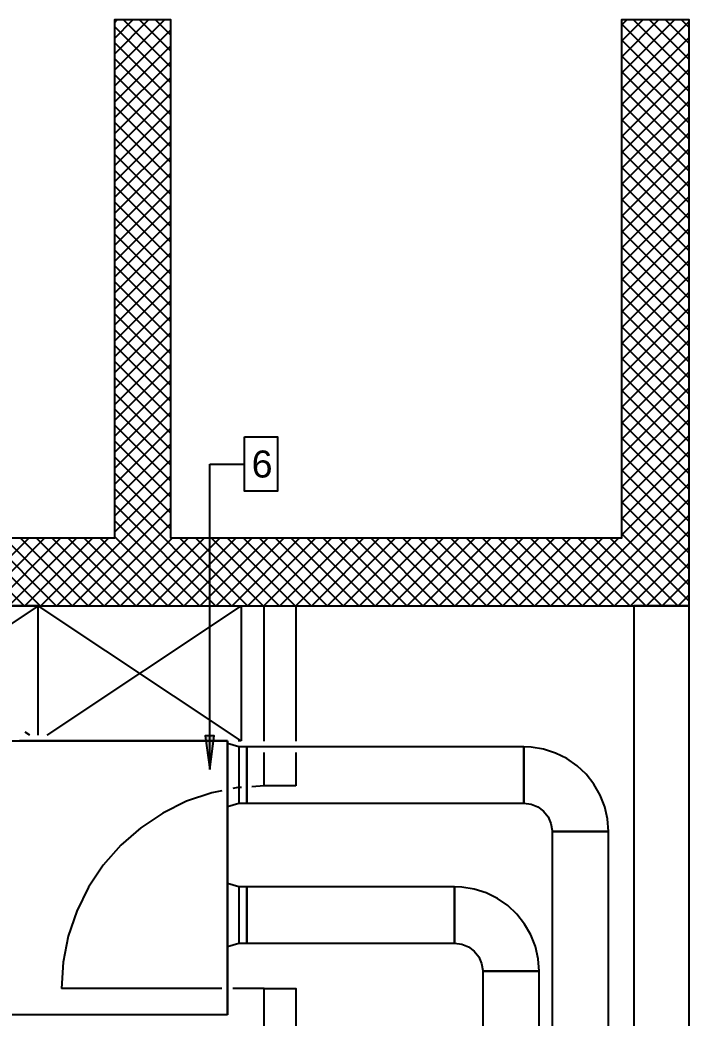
# Model space of a CAD drawing. Extents: x 25325 to 182345, y 3956 to 147305.
# Drawn here: x 91190.018 to 91192.356, y 73652.044 to 73655.532 of the extents above; entities that cross this region are included whole.
import ezdxf

# ---------------------------------------------------------------- set-up
doc = ezdxf.new("R2010")
doc.units = 0
doc.header["$MEASUREMENT"] = 0
doc.layers.add('CAT6A UNDERGROUND PORTS ROUTING', color=1, linetype='CONTINUOUS')
doc.styles.add('PDF Arial', font='arial.ttf')

# ---------------------------------------------------------------- blocks, each defined once
blk = doc.blocks.new('Sheet-Климатична и вентилационна система офис помещение етаж 4_1')
at = {"layer": 'CAT6A UNDERGROUND PORTS ROUTING', "transparency": 33554687}
blk.add_hatch(color=7, dxfattribs=at).paths.add_polyline_path([(22.6843, 15.6167), (22.6999, 15.7348), (22.6688, 15.7348)])
at = {"layer": 'CAT6A UNDERGROUND PORTS ROUTING', "color": 253, "true_color": 0x9c9c9c, "transparency": 33554687}
for points in [[(20.5794, 18.2368), (20.5794, 16.1896), (24.3588, 16.1896), (24.3588, 18.2368), (24.1226, 18.2368), (24.1226, 16.4258), (22.5478, 16.4258), (22.5478, 18.2368), (22.351, 18.2368), (22.351, 16.4258), (20.7762, 16.4258), (20.7762, 18.2368), (20.5794, 18.2368)], [(22.351, 18.2282), (22.3595, 18.2368)], [(22.351, 18.1726), (22.4152, 18.2368)], [(22.351, 18.1169), (22.4709, 18.2368)], [(22.351, 18.0612), (22.5266, 18.2368)], [(22.5478, 18.0165), (22.351, 18.2134)], [(22.5478, 18.0722), (22.3832, 18.2368)], [(22.5478, 18.1279), (22.4389, 18.2368)], [(22.5478, 18.1835), (22.4946, 18.2368)], [(24.1226, 18.2182), (24.1412, 18.2368)], [(24.1226, 18.1625), (24.1968, 18.2368)], [(24.1226, 18.1068), (24.2525, 18.2368)], [(24.1226, 18.0512), (24.3082, 18.2368)], [(24.1226, 17.9955), (24.3588, 18.2317)], [(24.3588, 17.9872), (24.1226, 18.2234)], [(24.3588, 18.0429), (24.1649, 18.2368)], [(24.3588, 18.0985), (24.2205, 18.2368)], [(24.3588, 18.1542), (24.2762, 18.2368)], [(24.3588, 18.2099), (24.3319, 18.2368)], [(22.351, 18.0055), (22.5478, 18.2024)], [(24.1226, 17.9398), (24.3588, 18.176)], [(22.5478, 17.9608), (22.351, 18.1577)], [(22.351, 17.9499), (22.5478, 18.1467)], [(24.3588, 17.9315), (24.1226, 18.1677)], [(24.1226, 17.8841), (24.3588, 18.1204)], [(24.3588, 17.8758), (24.1226, 18.112)], [(22.5478, 17.9052), (22.351, 18.102)], [(22.351, 17.8942), (22.5478, 18.091)], [(22.5478, 17.8495), (22.351, 18.0463)], [(22.351, 17.8385), (22.5478, 18.0353)], [(24.1226, 17.8285), (24.3588, 18.0647)], [(24.3588, 17.8202), (24.1226, 18.0564)], [(24.1226, 17.7728), (24.3588, 18.009)], [(24.3588, 17.7645), (24.1226, 18.0007)], [(22.5478, 17.7938), (22.351, 17.9907)], [(22.351, 17.7828), (22.5478, 17.9797)], [(22.5478, 17.7381), (22.351, 17.935)], [(24.1226, 17.7171), (24.3588, 17.9533)], [(24.3588, 17.7088), (24.1226, 17.945)], [(22.351, 17.7271), (22.5478, 17.924)], [(24.1226, 17.6614), (24.3588, 17.8977)], [(22.5478, 17.6825), (22.351, 17.8793)], [(22.351, 17.6715), (22.5478, 17.8683)], [(24.3588, 17.6531), (24.1226, 17.8893)], [(24.1226, 17.6058), (24.3588, 17.842)], [(24.3588, 17.5975), (24.1226, 17.8337)], [(22.5478, 17.6268), (22.351, 17.8236)], [(22.351, 17.6158), (22.5478, 17.8126)], [(22.5478, 17.5711), (22.351, 17.768)], [(22.351, 17.5601), (22.5478, 17.757)], [(24.1226, 17.5501), (24.3588, 17.7863)], [(24.3588, 17.5418), (24.1226, 17.778)], [(24.1226, 17.4944), (24.3588, 17.7306)], [(24.3588, 17.4861), (24.1226, 17.7223)], [(22.5478, 17.5154), (22.351, 17.7123)], [(22.351, 17.5044), (22.5478, 17.7013)], [(22.5478, 17.4598), (22.351, 17.6566)], [(24.1226, 17.4387), (24.3588, 17.675)], [(24.3588, 17.4304), (24.1226, 17.6666)], [(22.351, 17.4488), (22.5478, 17.6456)], [(24.1226, 17.3831), (24.3588, 17.6193)], [(22.5478, 17.4041), (22.351, 17.6009)], [(22.351, 17.3931), (22.5478, 17.5899)], [(24.3588, 17.3748), (24.1226, 17.611)], [(24.1226, 17.3274), (24.3588, 17.5636)], [(24.3588, 17.3191), (24.1226, 17.5553)], [(22.5478, 17.3484), (22.351, 17.5453)], [(22.351, 17.3374), (22.5478, 17.5343)], [(22.5478, 17.2927), (22.351, 17.4896)], [(22.351, 17.2817), (22.5478, 17.4786)], [(24.1226, 17.2717), (24.3588, 17.5079)], [(24.3588, 17.2634), (24.1226, 17.4996)], [(24.1226, 17.216), (24.3588, 17.4522)], [(24.3588, 17.2077), (24.1226, 17.4439)], [(22.5478, 17.2371), (22.351, 17.4339)], [(22.351, 17.2261), (22.5478, 17.4229)], [(22.5478, 17.1814), (22.351, 17.3782)], [(24.1226, 17.1604), (24.3588, 17.3966)], [(24.3588, 17.152), (24.1226, 17.3883)], [(22.351, 17.1704), (22.5478, 17.3672)], [(24.1226, 17.1047), (24.3588, 17.3409)], [(22.5478, 17.1257), (22.351, 17.3226)], [(22.351, 17.1147), (22.5478, 17.3116)], [(24.3588, 17.0964), (24.1226, 17.3326)], [(24.1226, 17.049), (24.3588, 17.2852)], [(24.3588, 17.0407), (24.1226, 17.2769)], [(22.5478, 17.07), (22.351, 17.2669)], [(22.351, 17.059), (22.5478, 17.2559)], [(22.5478, 17.0144), (22.351, 17.2112)], [(22.351, 17.0034), (22.5478, 17.2002)], [(24.1226, 16.9933), (24.3588, 17.2295)], [(24.3588, 16.985), (24.1226, 17.2212)], [(24.1226, 16.9377), (24.3588, 17.1739)], [(24.3588, 16.9293), (24.1226, 17.1656)], [(22.5478, 16.9587), (22.351, 17.1555)], [(22.351, 16.9477), (22.5478, 17.1445)], [(22.5478, 16.903), (22.351, 17.0998)], [(24.1226, 16.882), (24.3588, 17.1182)], [(24.3588, 16.8737), (24.1226, 17.1099)], [(22.351, 16.892), (22.5478, 17.0889)], [(24.1226, 16.8263), (24.3588, 17.0625)], [(22.5478, 16.8473), (22.351, 17.0442)], [(22.351, 16.8363), (22.5478, 17.0332)], [(24.3588, 16.818), (24.1226, 17.0542)], [(24.1226, 16.7706), (24.3588, 17.0068)], [(24.3588, 16.7623), (24.1226, 16.9985)], [(22.5478, 16.7917), (22.351, 16.9885)], [(22.351, 16.7807), (22.5478, 16.9775)], [(22.5478, 16.736), (22.351, 16.9328)], [(22.351, 16.725), (22.5478, 16.9218)], [(24.1226, 16.715), (24.3588, 16.9512)], [(24.3588, 16.7066), (24.1226, 16.9429)], [(24.1226, 16.6593), (24.3588, 16.8955)], [(24.3588, 16.651), (24.1226, 16.8872)], [(22.5478, 16.6803), (22.351, 16.8771)], [(22.351, 16.6693), (22.5478, 16.8662)], [(22.5478, 16.6246), (22.351, 16.8215)], [(24.1226, 16.6036), (24.3588, 16.8398)], [(24.3588, 16.5953), (24.1226, 16.8315)], [(22.351, 16.6136), (22.5478, 16.8105)], [(24.1226, 16.5479), (24.3588, 16.7841)], [(22.5478, 16.569), (22.351, 16.7658)], [(22.351, 16.558), (22.5478, 16.7548)], [(24.3588, 16.5396), (24.1226, 16.7758)], [(22.5478, 16.5133), (22.351, 16.7101)], [(24.1226, 16.4923), (24.3588, 16.7285)], [(24.3588, 16.4839), (24.1226, 16.7202)], [(22.351, 16.5023), (22.5478, 16.6991)], [(22.5478, 16.4576), (22.351, 16.6544)], [(22.351, 16.4466), (22.5478, 16.6434)], [(24.1226, 16.4366), (24.3588, 16.6728)], [(24.3588, 16.4283), (24.1226, 16.6645)], [(23.9313, 16.1896), (24.3588, 16.6171)], [(24.3588, 16.3726), (24.1226, 16.6088)], [(22.1497, 16.1896), (22.5478, 16.5878)], [(22.7601, 16.1896), (22.351, 16.5988)], [(22.7045, 16.1896), (22.351, 16.5431)], [(23.987, 16.1896), (24.3588, 16.5614)], [(24.3588, 16.3169), (24.1226, 16.5531)], [(22.2054, 16.1896), (22.5478, 16.5321)], [(24.0427, 16.1896), (24.3588, 16.5058)], [(22.261, 16.1896), (22.5478, 16.4764)], [(22.6488, 16.1896), (22.351, 16.4874)], [(24.3588, 16.2612), (24.1226, 16.4974)], [(22.5931, 16.1896), (22.351, 16.4317)], [(24.0983, 16.1896), (24.3588, 16.4501)], [(24.3588, 16.2056), (24.1226, 16.4418)], [(22.0363, 16.1896), (21.8001, 16.4258)], [(21.8156, 16.1896), (22.0518, 16.4258)], [(22.092, 16.1896), (21.8558, 16.4258)], [(21.8713, 16.1896), (22.1075, 16.4258)], [(22.1477, 16.1896), (21.9115, 16.4258)], [(21.927, 16.1896), (22.1632, 16.4258)], [(22.2034, 16.1896), (21.9672, 16.4258)], [(21.9826, 16.1896), (22.2189, 16.4258)], [(22.259, 16.1896), (22.0228, 16.4258)], [(22.0383, 16.1896), (22.2745, 16.4258)], [(22.3147, 16.1896), (22.0785, 16.4258)], [(22.094, 16.1896), (22.3302, 16.4258)], [(22.3704, 16.1896), (22.1342, 16.4258)], [(22.4261, 16.1896), (22.1899, 16.4258)], [(22.4818, 16.1896), (22.2455, 16.4258)], [(22.5374, 16.1896), (22.3012, 16.4258)], [(22.3167, 16.1896), (22.5529, 16.4258)], [(22.3724, 16.1896), (22.6086, 16.4258)], [(22.4281, 16.1896), (22.6643, 16.4258)], [(22.4837, 16.1896), (22.7199, 16.4258)], [(22.5394, 16.1896), (22.7756, 16.4258)], [(22.8158, 16.1896), (22.5796, 16.4258)], [(22.5951, 16.1896), (22.8313, 16.4258)], [(22.8715, 16.1896), (22.6353, 16.4258)], [(22.6508, 16.1896), (22.887, 16.4258)], [(22.9272, 16.1896), (22.6909, 16.4258)], [(22.7064, 16.1896), (22.9426, 16.4258)], [(22.9828, 16.1896), (22.7466, 16.4258)], [(22.7621, 16.1896), (22.9983, 16.4258)], [(23.0385, 16.1896), (22.8023, 16.4258)], [(22.8178, 16.1896), (23.054, 16.4258)], [(23.0942, 16.1896), (22.858, 16.4258)], [(22.8735, 16.1896), (23.1097, 16.4258)], [(23.1499, 16.1896), (22.9136, 16.4258)], [(22.9291, 16.1896), (23.1653, 16.4258)], [(23.2055, 16.1896), (22.9693, 16.4258)], [(22.9848, 16.1896), (23.221, 16.4258)], [(23.2612, 16.1896), (23.025, 16.4258)], [(23.0405, 16.1896), (23.2767, 16.4258)], [(23.3169, 16.1896), (23.0807, 16.4258)], [(23.0962, 16.1896), (23.3324, 16.4258)], [(23.3726, 16.1896), (23.1364, 16.4258)], [(23.1518, 16.1896), (23.3881, 16.4258)], [(23.4282, 16.1896), (23.192, 16.4258)], [(23.2075, 16.1896), (23.4437, 16.4258)], [(23.4839, 16.1896), (23.2477, 16.4258)], [(23.2632, 16.1896), (23.4994, 16.4258)], [(23.5396, 16.1896), (23.3034, 16.4258)], [(23.3189, 16.1896), (23.5551, 16.4258)], [(23.5953, 16.1896), (23.3591, 16.4258)], [(23.3745, 16.1896), (23.6108, 16.4258)], [(23.6509, 16.1896), (23.4147, 16.4258)], [(23.4302, 16.1896), (23.6664, 16.4258)], [(23.7066, 16.1896), (23.4704, 16.4258)], [(23.4859, 16.1896), (23.7221, 16.4258)], [(23.7623, 16.1896), (23.5261, 16.4258)], [(23.5416, 16.1896), (23.7778, 16.4258)], [(23.818, 16.1896), (23.5818, 16.4258)], [(23.5972, 16.1896), (23.8335, 16.4258)], [(23.8736, 16.1896), (23.6374, 16.4258)], [(23.6529, 16.1896), (23.8891, 16.4258)], [(23.9293, 16.1896), (23.6931, 16.4258)], [(23.7086, 16.1896), (23.9448, 16.4258)], [(23.985, 16.1896), (23.7488, 16.4258)], [(23.7643, 16.1896), (24.0005, 16.4258)], [(24.0407, 16.1896), (23.8045, 16.4258)], [(23.8199, 16.1896), (24.0562, 16.4258)], [(24.0963, 16.1896), (23.8601, 16.4258)], [(23.8756, 16.1896), (24.1118, 16.4258)], [(24.152, 16.1896), (23.9158, 16.4258)], [(24.2077, 16.1896), (23.9715, 16.4258)], [(24.2634, 16.1896), (24.0272, 16.4258)], [(24.3191, 16.1896), (24.0828, 16.4258)], [(24.154, 16.1896), (24.3588, 16.3944)], [(24.2097, 16.1896), (24.3588, 16.3387)], [(24.2654, 16.1896), (24.3588, 16.2831)], [(24.321, 16.1896), (24.3588, 16.2274)], [(22.7939, 15.7172), (22.0852, 16.1896), (21.3766, 15.7172), (20.668, 16.1896), (20.4714, 16.111)], [(22.0852, 15.7369), (22.0852, 16.1896), (21.3766, 16.1896), (21.3766, 15.7172), (20.95, 15.7172)], [(22.0852, 15.7369), (22.0852, 16.1896), (22.7939, 16.1896), (22.7939, 15.7172)], [(22.7939, 16.1896), (22.1148, 15.7369)], [(22.8746, 15.7156), (22.8746, 16.1896), (22.9848, 16.1896), (22.9848, 15.7156)], [(24.3588, 16.1896), (24.1659, 16.1896), (24.1659, 11.8591), (24.3588, 11.8591), (24.3588, 16.1896)], [(22.0557, 15.7369), (22.0395, 15.7477)], [(22.7939, 15.7172), (22.7837, 15.7172)], [(22.9848, 15.5597), (22.8746, 15.5597), (22.8746, 15.6763)], [(22.9848, 15.6763), (22.9848, 15.5597)], [(22.8746, 15.5597), (22.8317, 15.5569)], [(22.6912, 15.5356), (22.6034, 15.5058)], [(22.7261, 15.5425), (22.6912, 15.5356)], [(22.7821, 15.5537), (22.7655, 15.5504)], [(22.7953, 15.5545), (22.7821, 15.5537)], [(22.6034, 15.5058), (22.5203, 15.4648)], [(22.5203, 15.4648), (22.4432, 15.4133)], [(22.4432, 15.4133), (22.3735, 15.3522)], [(22.3735, 15.3522), (22.3124, 15.2825)], [(22.3124, 15.2825), (22.2609, 15.2054)], [(22.2609, 15.2054), (22.2199, 15.1223)], [(22.2199, 15.1223), (22.1901, 15.0345)], [(22.1901, 15.0345), (22.172, 14.9436)], [(22.172, 14.9436), (22.166, 14.8511)], [(22.7261, 14.8511), (22.166, 14.8511)], [(22.8746, 14.8511), (22.7655, 14.8511)], [(22.8746, 14.1629), (22.8746, 14.8511), (22.9848, 14.8511), (22.9848, 14.1629)]]:
    blk.add_lwpolyline(points, dxfattribs=at)
at = {"layer": 'CAT6A UNDERGROUND PORTS ROUTING', "color": 7, "transparency": 33554687}
for points in [[(22.8058, 16.7799), (22.9208, 16.7799), (22.9208, 16.5893), (22.8058, 16.5893), (22.8058, 16.7799)], [(22.6843, 16.6846), (22.8058, 16.6846)], [(22.6843, 15.6167), (22.6843, 16.6846)], [(22.6843, 15.6167), (22.6999, 15.7348), (22.6688, 15.7348), (22.6843, 15.6167)], [(21.8569, 15.7172), (22.7458, 15.7172)], [(22.7458, 15.7172), (22.0198, 15.7172)], [(22.7458, 15.7172), (22.7458, 14.7598)], [(22.7458, 15.708), (22.7458, 15.7172)], [(22.7863, 15.6959), (22.7458, 15.7077)], [(22.7458, 15.4873), (22.7458, 15.4918), (22.7458, 15.5048), (22.7458, 15.5253), (22.7458, 15.5517), (22.7458, 15.5818), (22.7458, 15.6132), (22.7458, 15.6433), (22.7458, 15.6697), (22.7458, 15.6902), (22.7458, 15.7033), (22.7458, 15.7077)], [(22.8135, 15.6959), (22.7863, 15.6959)], [(22.7863, 15.6959), (22.7863, 15.6931), (22.7863, 15.6847), (22.7863, 15.6712), (22.7863, 15.6534), (22.7863, 15.6324), (22.7863, 15.6094), (22.7863, 15.5857), (22.7863, 15.5626), (22.7863, 15.5416), (22.7863, 15.5238), (22.7863, 15.5104), (22.7863, 15.502), (22.7863, 15.4991)], [(22.8135, 15.6959), (22.8135, 15.6926), (22.8135, 15.6828), (22.8135, 15.6671), (22.8135, 15.6467), (22.8135, 15.623), (22.8135, 15.5975), (22.8135, 15.572), (22.8135, 15.5483), (22.8135, 15.5279), (22.8135, 15.5123), (22.8135, 15.5024), (22.8135, 15.4991)], [(22.7458, 15.4873), (22.7863, 15.4991)], [(22.7863, 15.4991), (22.8135, 15.4991)], [(22.7458, 15.2188), (22.7458, 15.4873)], [(22.7863, 15.207), (22.7458, 15.2188)], [(22.7458, 14.9983), (22.7458, 15.0028), (22.7458, 15.0158), (22.7458, 15.0364), (22.7458, 15.0628), (22.7458, 15.0929), (22.7458, 15.1242), (22.7458, 15.1544), (22.7458, 15.1807), (22.7458, 15.2013), (22.7458, 15.2143), (22.7458, 15.2188)], [(22.8135, 15.207), (22.7863, 15.207)], [(22.7863, 15.207), (22.7863, 15.2041), (22.7863, 15.1957), (22.7863, 15.1822), (22.7863, 15.1645), (22.7863, 15.1435), (22.7863, 15.1204), (22.7863, 15.0967), (22.7863, 15.0737), (22.7863, 15.0526), (22.7863, 15.0349), (22.7863, 15.0214), (22.7863, 15.013), (22.7863, 15.0101)], [(22.8135, 15.207), (22.8135, 15.2036), (22.8135, 15.1938), (22.8135, 15.1782), (22.8135, 15.1578), (22.8135, 15.134), (22.8135, 15.1086), (22.8135, 15.0831), (22.8135, 15.0593), (22.8135, 15.039), (22.8135, 15.0233), (22.8135, 15.0135), (22.8135, 15.0101)], [(22.7458, 14.9983), (22.7863, 15.0101)], [(22.7863, 15.0101), (22.8135, 15.0101)], [(22.7458, 14.7598), (22.7458, 14.9983)], [(22.7458, 14.7598), (21.8569, 14.7598)], [(22.7458, 14.7598), (21.8569, 14.7598)]]:
    blk.add_lwpolyline(points, dxfattribs=at)
at = {"layer": 'CAT6A UNDERGROUND PORTS ROUTING', "transparency": 33554687}
for points in [[(23.782, 15.6959), (22.8135, 15.6959)], [(22.8135, 15.5975), (22.8135, 15.623), (22.8135, 15.6467), (22.8135, 15.6671), (22.8135, 15.6828), (22.8135, 15.6926), (22.8135, 15.6959)], [(23.782, 15.6959), (23.782, 15.6926), (23.782, 15.6828), (23.782, 15.6671), (23.782, 15.6467), (23.782, 15.623), (23.782, 15.5975)], [(24.0773, 15.4007), (24.074, 15.4444), (24.0643, 15.4871), (24.0484, 15.5279), (24.0267, 15.5659), (23.9996, 15.6003), (23.9676, 15.6303), (23.9316, 15.6552), (23.8923, 15.6745), (23.8506, 15.6879), (23.8074, 15.6948), (23.782, 15.6959)], [(23.782, 15.5975), (23.782, 15.623), (23.782, 15.6467), (23.782, 15.6671), (23.782, 15.6828), (23.782, 15.6926), (23.782, 15.6959)], [(22.8135, 15.4991), (22.8135, 15.5024), (22.8135, 15.5123), (22.8135, 15.5279), (22.8135, 15.5483), (22.8135, 15.572), (22.8135, 15.5975)], [(23.782, 15.5975), (23.782, 15.572), (23.782, 15.5483), (23.782, 15.5279), (23.782, 15.5123), (23.782, 15.5024), (23.782, 15.4991)], [(23.782, 15.4991), (23.782, 15.5024), (23.782, 15.5123), (23.782, 15.5279), (23.782, 15.5483), (23.782, 15.572), (23.782, 15.5975)], [(22.8135, 15.4991), (23.782, 15.4991)], [(23.782, 15.4991), (23.807, 15.4959), (23.8304, 15.4864), (23.8506, 15.4712), (23.8663, 15.4515), (23.8764, 15.4283), (23.8804, 15.4034), (23.8804, 15.4007)], [(23.8804, 15.4007), (23.8804, 11.8248)], [(23.8804, 15.4007), (23.8838, 15.4007), (23.8936, 15.4007), (23.9092, 15.4007), (23.9296, 15.4007), (23.9534, 15.4007), (23.9788, 15.4007)], [(23.9788, 15.4007), (23.9534, 15.4007), (23.9296, 15.4007), (23.9092, 15.4007), (23.8936, 15.4007), (23.8838, 15.4007), (23.8804, 15.4007)], [(23.9788, 15.4007), (24.0043, 15.4007), (24.028, 15.4007), (24.0484, 15.4007), (24.0641, 15.4007), (24.0739, 15.4007), (24.0773, 15.4007)], [(24.0773, 15.4007), (24.0739, 15.4007), (24.0641, 15.4007), (24.0484, 15.4007), (24.028, 15.4007), (24.0043, 15.4007), (23.9788, 15.4007)], [(24.0773, 11.8248), (24.0773, 15.4007)]]:
    blk.add_lwpolyline(points, dxfattribs=at)
at = {"layer": 'CAT6A UNDERGROUND PORTS ROUTING', "color": 5, "transparency": 33554687}
for points in [[(23.5397, 15.207), (22.8135, 15.207)], [(22.8135, 15.1086), (22.8135, 15.134), (22.8135, 15.1578), (22.8135, 15.1782), (22.8135, 15.1938), (22.8135, 15.2036), (22.8135, 15.207)], [(23.5397, 15.207), (23.5397, 15.2036), (23.5397, 15.1938), (23.5397, 15.1782), (23.5397, 15.1578), (23.5397, 15.134), (23.5397, 15.1086)], [(23.835, 14.9117), (23.8317, 14.9554), (23.822, 14.9981), (23.8061, 15.0389), (23.7844, 15.0769), (23.7573, 15.1113), (23.7253, 15.1413), (23.6893, 15.1662), (23.65, 15.1856), (23.6083, 15.1989), (23.5651, 15.2059), (23.5397, 15.207)], [(23.5397, 15.1086), (23.5397, 15.134), (23.5397, 15.1578), (23.5397, 15.1782), (23.5397, 15.1938), (23.5397, 15.2036), (23.5397, 15.207)], [(22.8135, 15.0101), (22.8135, 15.0135), (22.8135, 15.0233), (22.8135, 15.039), (22.8135, 15.0593), (22.8135, 15.0831), (22.8135, 15.1086)], [(23.5397, 15.1086), (23.5397, 15.0831), (23.5397, 15.0593), (23.5397, 15.039), (23.5397, 15.0233), (23.5397, 15.0135), (23.5397, 15.0101)], [(23.5397, 15.0101), (23.5397, 15.0135), (23.5397, 15.0233), (23.5397, 15.039), (23.5397, 15.0593), (23.5397, 15.0831), (23.5397, 15.1086)], [(22.8135, 15.0101), (23.5397, 15.0101)], [(23.5397, 15.0101), (23.5647, 15.0069), (23.5881, 14.9974), (23.6083, 14.9823), (23.624, 14.9625), (23.6341, 14.9394), (23.6381, 14.9145), (23.6381, 14.9117)], [(23.6381, 14.9117), (23.6381, 13.0837)], [(23.6381, 14.9117), (23.6415, 14.9117), (23.6513, 14.9117), (23.6669, 14.9117), (23.6873, 14.9117), (23.7111, 14.9117), (23.7365, 14.9117)], [(23.7365, 14.9117), (23.7111, 14.9117), (23.6873, 14.9117), (23.6669, 14.9117), (23.6513, 14.9117), (23.6415, 14.9117), (23.6381, 14.9117)], [(23.7365, 14.9117), (23.762, 14.9117), (23.7857, 14.9117), (23.8061, 14.9117), (23.8218, 14.9117), (23.8316, 14.9117), (23.835, 14.9117)], [(23.835, 14.9117), (23.8316, 14.9117), (23.8218, 14.9117), (23.8061, 14.9117), (23.7857, 14.9117), (23.762, 14.9117), (23.7365, 14.9117)], [(23.835, 12.3553), (23.835, 14.9117)]]:
    blk.add_lwpolyline(points, dxfattribs=at)
at = {"layer": 'CAT6A UNDERGROUND PORTS ROUTING', "color": 7, "insert": (22.8305, 16.6362), "char_height": 0.094445, "attachment_point": 7, "style": 'PDF Arial'}
blk.add_mtext('\\W0.998941;6', dxfattribs=at)

msp = doc.modelspace()

# ---------------------------------------------------------------- block references
at = {"layer": 'CAT6A UNDERGROUND PORTS ROUTING'}
msp.add_blockref('Sheet-Климатична и вентилационна система офис помещение етаж 4_1', (91167.997, 73637.2953), dxfattribs=at)

doc.saveas('drawing.dxf')
